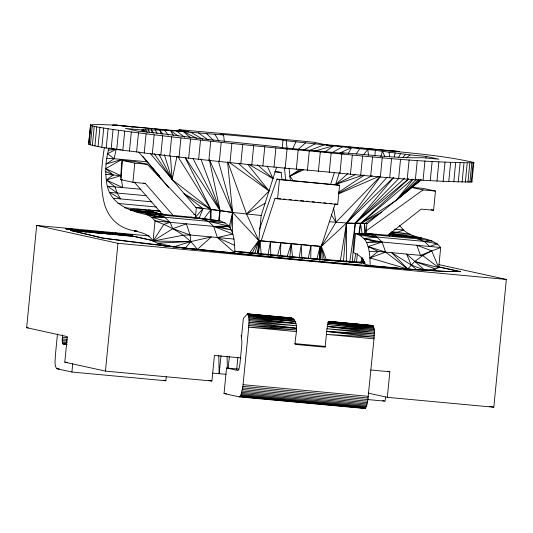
<?xml version="1.0" encoding="UTF-8"?>
<svg xmlns="http://www.w3.org/2000/svg" width="533" height="533" viewBox="0 0 533 533"><rect width="100%" height="100%" fill="white"/><g stroke="black" fill="none" stroke-linecap="round" stroke-linejoin="round"><path stroke-width="0.8" d="M346.363 261.157L346.51 223.047L380.242 176.763M241.469 337.649L243.354 318.421L247.432 313.837L291.738 317.954C300.352 323.264 294.682 336.669 295.129 344.385L325.097 347.17L326.982 328.748L328.421 321.366L372.72 325.483C375.379 329.141 373.993 334.537 374.006 338.821L367.697 401.182L366.737 405.207L365.278 408.265L364.572 408.551L362.167 408.025M232.415 234.074L232.635 212.454L227.571 161.952M66.792 344.804L62.674 343.678L62.194 340.534L62.574 334.904M418.372 269.751L407.758 269.038L391.635 252.675L411.143 264.974L416.613 269.665L443.13 271.37L460.605 271.63L447.893 271.457L418.358 269.878L376.138 266.66L302.797 260.177L213.307 251.25L144.836 243.581L102.769 238.158L70.722 230.429L102.782 238.024L108.452 238.824L185.291 248.158L234.866 252.962C234.46 242.542 234.82 229.237 224.879 222.874L157.082 216.565C135.255 212.98 108.166 206.944 106.36 180.001C104.988 169.234 106.04 158.134 109.112 147.741M310.752 258.632L310.979 245.493L270.458 241.722L268.019 254.661M389.663 236.226L389.71 233.76L397.212 232.295L403.561 229.996C413.934 240.063 431.617 236.072 440.684 247.492L438.712 267.619L432.163 270.664L424.761 270.204L411.143 264.974L406.652 254.068L424.761 270.204L435.514 268.918L414.701 261.496L407.758 269.038L370.168 265.547L365.052 264.421C363.599 258.805 359.069 254.488 353.606 252.735L355.491 233.487L370.475 233.721L421.75 238.231L417.412 238.824L362.48 233.721M238.917 369.149L226.552 367.997L224.047 393.554L239.29 396.905L239.99 396.612L241.096 394.6L242.901 386.345L248.724 327.175C248.704 322.885 250.09 317.488 247.432 313.837M219.536 220.962L219.909 210.515L232.635 212.454L261.19 215.485L276.68 166.996M280.385 255.867L280.871 242.735L277.64 255.6M121.211 178.062L120.851 175.69L121.837 159.434L106.094 164.077L114.169 158.721L147.321 161.805M319.247 259.358L320.213 246.279L310.979 245.493L308.234 258.418M352.273 262.336L355.218 223.094L367.397 223.474L421.383 179.794M343.452 261.796L346.51 223.047L387.118 177.169M363.466 262.802L363.593 261.177M319.507 259.378L320.599 246.313M374.859 156.089L375.345 150.353L286.268 140.752L282.996 140.032L220.356 134.209L223.627 134.929L224.286 141.385M210.022 220.116L210.995 209.456L195.851 207.524L150.319 153.471M257.546 253.608L261.19 215.485M319.68 260.217L320.986 246.346M240.909 357.916L214.439 355.451L211.927 381.015L105.441 371.108L64.793 362.18L67.298 336.623L26.65 327.695L36.677 225.459L149.293 235.932M115.208 233.108L132.49 235.346L87.665 231.495L65.579 228.69L72.841 229.257M66.265 228.897L65.592 228.557M65.812 228.65L66.472 228.55M66.965 229.037L66.279 228.77M66.458 228.677L67.205 228.597M57.471 333.998L55.379 355.358C55.392 359.642 54.006 365.038 56.665 368.689L71.908 372.041L165.87 380.775L166.276 376.658M67.191 228.724L67.764 228.637M67.884 229.197L66.978 228.904M67.751 228.764L68.244 228.677M68.231 228.804L68.77 228.724M70.223 228.87L69.576 228.804M70.236 229.543L67.898 229.063M70.782 228.93L72.828 229.383M99.071 232.075L83.761 230.956L71.515 229.317M72.595 229.696L71.822 229.437M73.581 229.97L99.025 231.895M77.818 230.463L70.249 229.41M471.971 181.653L471.932 181.92C409.591 181.713 347.329 173.158 285.175 168.195C238.144 163.578 191.127 158.701 144.216 152.984C125.715 150.126 106.607 149.293 88.565 144.283L90.59 124.842L98.205 124.456L116.634 125.208L152.191 128.706M88.864 142.411L90.59 124.842M89.124 144.63L91.003 125.455L90.443 125.115M90.39 145.036L92.269 125.868L91.003 125.455M82.575 230.976L77.831 230.329M92.356 145.516L94.234 126.341L92.269 125.868M71.908 372.041L72.715 363.792M94.894 146.029L96.773 126.861L94.234 126.341M87.665 231.495L82.588 230.849M98.052 146.602L99.931 127.434L96.773 126.861M92.795 231.982L132.504 235.213M101.83 147.235L103.708 128.06L99.931 127.434M106.214 147.914L108.092 128.746L103.708 128.06M125.615 234.6L98.492 231.768M101.77 232.295L100.237 231.928M111.184 148.647L113.063 129.479L108.092 128.746M103.942 232.581L101.783 232.161M106.687 232.981L103.955 232.455M116.727 149.427L118.606 130.259L113.063 129.479M109.178 233.201L106.613 232.781M111.857 233.481L109.192 233.074M114.548 233.754L125.262 234.487M122.817 150.259L124.702 131.085L118.606 130.259M173.438 215.772L145.336 183.452L132.91 182.293L120.711 179.614L122.59 160.446L135.016 161.606L147.215 164.284L195.884 215.805M115.195 233.234L115.628 233.108M105.441 371.108L117.966 243.315L36.677 225.459M129.446 151.125L131.331 131.957L124.702 131.085M125.388 234.287L122.25 233.807M125.368 234.493L124.635 234.234M126.188 234.247L132.49 235.346M132.91 182.293L134.789 163.125L122.59 160.446M136.588 152.038L138.467 132.87L131.331 131.957M152.405 240.563L133.363 236.252L70.722 230.429M144.216 152.984L146.095 133.816L138.467 132.87M152.298 153.97L154.177 134.802L146.095 133.816M160.819 154.983L162.698 135.808L154.177 134.802M221.062 227.071L228.777 226.019L208.323 221.328L220.189 220.902L201.467 218.743L208.323 221.328L213.646 226.378L231.349 229.983L221.062 227.071L155.036 220.929C171.106 226.778 187.243 235.126 197.277 249.471L211.374 236.958L190.807 241.589L173.725 246.866L162.632 245.6L153.064 241.063L155.036 220.929L151.792 217.291L146.342 214.359L150.226 213.98L208.883 219.436L220.189 220.902L224.879 222.874M169.741 156.022L171.619 136.848L162.698 135.808M178.802 131.318L178.955 129.719L232.601 134.389L314.263 142.298L324.424 144.53L399.597 151.525M179.041 157.082L180.92 137.914L171.619 136.848M188.675 158.168L190.561 139L180.92 137.914M182.026 247.858L302.811 260.051L410.83 269.345M198.629 159.267L200.508 140.099L190.561 139M196.137 217.471L194.692 217.337L195.398 217.437L196.364 207.57L195.851 207.524M208.856 160.38L210.735 141.205L200.508 140.099M219.323 161.499L221.202 142.331L210.735 141.205M229.996 162.625L231.875 143.457L221.202 142.331M240.843 163.751L242.722 144.583L231.875 143.457M243.188 252.422L234.946 251.423L242.362 252.336M251.816 164.877L253.695 145.709L242.722 144.583M236.679 369.482L237.885 357.197M251.616 253.162L268.712 255.007L243.201 252.289M262.889 165.996L264.774 146.822L253.695 145.709M274.022 167.102L275.901 147.934L264.774 146.822M282.217 148.021L282.996 140.032M276.927 179.115L339.581 185.257L337.702 204.425L277.566 198.836L279.445 179.668L276.927 179.115L259.364 229.65M285.175 168.195L287.06 149.027C349.208 153.99 411.469 162.545 473.81 162.752L473.85 162.478C442.51 155.29 409.984 153.118 378.037 149.613M275.754 255.693L364.978 263.129M285.901 256.54L281.211 256.22M296.315 169.274L298.194 150.099M289.825 257.579L291.185 243.708L287.021 257.019M286.661 256.739L294.389 257.339M307.401 170.327L309.28 151.159M302.751 258.105L298.18 257.819M318.388 171.359L320.273 152.185M310.939 258.845L320.433 259.804M321.532 244.76L319.927 260.237M329.254 172.359L331.133 153.191M321.972 259.937L326.609 260.204M339.947 173.332L341.826 154.157M341.047 261.39L346.95 261.976M350.447 174.264L352.326 155.096M360.701 175.164L362.58 155.996M353.932 262.369L348.469 262.096M355.571 262.616L359.702 262.782M370.688 176.017L372.567 156.849M366.111 233.274L366.884 223.427M380.369 176.829L382.248 157.661M389.71 177.596L391.588 158.428M398.677 178.308L400.556 159.14M393.194 236.372L393.347 234.767L389.71 233.76L389.33 236.132M385.526 397.045L385.119 401.162L242.675 387.971M407.245 178.975L409.131 159.807M438.879 264.608L506.35 279.432L493.818 407.225L387.331 397.325L389.836 371.761L387.444 371.241M415.387 179.581L417.266 160.413M423.069 180.134L424.954 160.966M425.994 158.001L426.153 156.402L410.017 154.903L375.345 150.353M430.271 180.634L432.15 161.466M387.284 235.659L421.163 209.103L433.589 210.255L435.468 191.087L423.275 188.409L411.676 187.33M436.967 181.067L438.846 161.899M443.13 181.44L445.008 162.272M448.739 181.753L450.618 162.585M453.776 182.006L455.662 162.832M458.233 182.186L460.112 163.018M462.084 182.306L463.963 163.138M465.322 182.359L467.201 163.191M467.934 182.346L469.813 163.178M469.913 182.273L471.792 163.105M471.245 182.126L473.124 162.958M471.932 181.92L473.85 162.478M228.117 368.696L229.37 356.41M364.006 262.696L364.172 261.057M257.839 253.641L259.178 240.596M356.477 262.669L357.396 253.661M359.395 234L360.481 223.354L355.165 223.587L329.501 221.761M363.16 262.842L363.493 259.584M221.028 355.664L219.143 373.673L212.614 373.1M258.139 253.668L259.631 240.643M230.476 229.696L232.635 212.454L218.41 160.906M258.432 253.701L260.077 240.689L269.665 241.642M218.517 220.842L220.056 210.548L209.369 159.92M349.728 262.196L355.358 223.127L393.607 177.629M362.6 262.862L363.06 259.591M299.22 257.612L301.258 244.634L301.825 257.845M354.418 261.75L355.711 253.581M358.802 233.974L360.481 223.354L362.267 234.56M340.214 261.57L346.51 223.047L393.481 177.522M104.368 147.514C101.696 164.844 99.858 182.799 103.562 200.122C105.754 212.201 113.342 223.34 124.949 228.051C134.289 232.295 147.408 231.042 153.064 241.063L190.807 241.589L190.101 234.98L186.37 223.847L172.779 228.65L153.064 241.063L163.864 224.366L170.074 222.328L172.779 228.65L190.101 234.98L233.94 239.057M361.787 262.849L362.773 257.952M176.989 156.182L172.152 179.654L210.875 209.456L220.056 210.548L200.848 158.914M393.008 236.392L393.347 234.767L421.75 238.231M106.767 158.241L114.169 158.721L116.174 149.3L121.131 149.76M394.24 156.795L395.126 152.824M229.023 227.664L232.635 212.454L209.536 159.88M316.842 259.151L320.213 246.279L321.372 246.373L346.51 223.047L367.397 223.474M360.821 262.529L362.147 257.745M380.829 156.682L382.434 151.212L384.799 156.349M254.927 253.068L258.732 240.55L246.532 213.96L228.051 162.678M339.328 172.819L335.643 184.445L363.466 175.017M330.653 184.305L334.331 172.779M258.672 240.376L261.117 240.916L275.048 198.283L280.818 198.822M261.117 240.916L321.252 246.506L335.184 203.873L337.702 204.425M199.062 218.45L203.106 208.47L196.364 207.57M292.57 149.02L296.022 141.725M251.823 253.775L258.732 240.55L260.077 240.689L261.15 253.701M348.382 153.444L351.52 147.594L339.501 153.171M398.311 157.748L400.669 153.564M356.137 154.057L359.848 148.54M249.324 253.188L258.732 240.55L232.635 212.454L210.995 209.456L204.059 218.623M413.042 179.368L396.079 200.475L360.808 223.4L408.724 178.968M363.633 154.623L367.803 149.46L368.53 155.21M185.291 248.158L190.807 241.589L157.861 243.101L173.725 246.866M195.398 217.437L203.106 208.47M402.868 157.342L405.646 154.257M416.273 179.308L396.079 200.475L420.79 180.021M380.076 176.61L335.977 222.274L321.372 246.373L322.298 259.604M398.824 178.528L355.218 223.094M418.858 179.248L396.079 200.475L420.184 179.654M404.647 178.155L355.358 223.127L408.644 178.868M298.413 149.247L305.709 142.704M348.042 173.378L335.643 184.445L355.238 174.644M412.689 179.075L360.808 223.4L381.768 212.021L364.845 223.514M406.259 157.981L410.017 154.903M370.168 265.547L369.929 257.912L378.217 251.429L422.722 255.567L438.712 267.619L431.697 250.836L416.879 245.28L420.437 255.354L440.684 247.492L374.666 241.356L364.086 238.597L360.188 235.453L355.491 233.487L369.895 234.407L376.751 236.992L382.074 242.042L385.625 252.116L407.758 269.038L369.929 257.912C369.349 251.19 368.463 244.041 364.086 238.597L376.751 236.992L355.491 233.487M121.451 179.641L122.643 187.543L106.36 180.001L120.851 175.69L113.183 174.977L106.36 180.001L114.975 186.83L117.147 192.986L120.531 198.922L109.825 192.413L146.082 195.678M365.905 231.069L423.042 189.928L435.468 191.087M300.066 169.134L289.912 176.176L290.338 180.154M324.424 152.238L333.905 145.662L314.15 151.199M338.528 192.293L364.419 175.137M265.134 203.28L246.532 213.96L269.072 190.981L247.852 164.464M105.82 174.404L113.183 174.977L105.774 168.615L121.837 159.434M302.244 169.301L289.912 176.176L293.257 180.914M331.979 152.704L342.859 146.635M303.83 149.933L315.283 143.69M431.697 250.836L422.722 255.567L414.701 261.496L438.712 267.619M339.088 192.959L372.261 175.63M112.25 148.434L116.174 149.3L107.519 153.744L114.169 158.721M303.437 169.9L289.912 176.176L289.079 168.148M338.568 193.845L378.936 176.41M309.113 150.566L324.697 144.683M369.929 257.912L385.625 252.116L368.15 246.572L382.074 242.042L364.086 238.597M426.153 156.402L438.852 159.194L422.722 157.695C395.379 158.368 367.99 154.463 340.7 152.711L343.972 153.424L281.331 147.601L278.053 146.881L204.472 139.1L154.31 132.73L138.174 131.231L125.468 128.446L141.605 129.945C168.941 129.266 196.337 133.177 223.627 134.929M115.068 125.581L116.634 125.208L124.016 126.088M153.064 241.063L183.292 235.206L190.101 234.98M374.666 241.356L366.657 242.568L382.074 242.042M151.792 217.291L164.75 217.277L146.342 214.359L157.895 214.692L164.75 217.277L170.074 222.328L151.792 217.291L157.082 216.565M108.319 150.253L116.174 149.3M157.895 214.692L165.83 214.686L159.98 213.706L136.102 211.668L150.226 213.98L142.318 212.067L130.245 210.022C139.926 207.97 149.593 210.675 158.781 213.593C175.404 216.125 192.266 216.724 208.883 219.436M390.689 232.714L397.212 232.295L410.104 234.28L389.71 233.76L407.832 236.465L415.893 236.585L389.71 233.76M424.268 241.416L431.99 240.923L417.412 238.824L424.268 241.416L437.44 243.847L429.598 246.459L424.268 241.416L360.188 235.453M234.866 252.962L217.377 237.518L213.646 226.378L228.777 226.019M369.249 251.643L378.217 251.429L368.15 246.572M199.056 218.15L195.458 218.19L190.834 217.011M116.634 125.208L112.576 125.215L113.949 124.962L189.122 131.951L178.955 129.719M159.98 213.706L155.869 212.794L149.986 212.78L130.245 210.022L153.291 211.754L153.244 210.695L148.287 209.935L153.291 211.754M364.918 262.403L314.437 258.851L234.886 251.13M407.832 236.465L395.479 236.046L395.12 235.28L393.347 234.767L395.593 235.633L407.832 236.465L394.8 235.253M137.008 231.275L134.563 231.036L137.041 231.149M167.589 245.853L162.632 245.6L165.117 245.826M374.006 338.821L326.349 334.391L374.146 337.149L326.662 331.446L374.293 333.891L326.982 328.748L374.293 332.359L327.295 326.469L374.146 329.627L327.608 324.497L374.006 328.468L327.895 322.965L373.593 326.676L328.141 321.945L373.333 326.069L328.295 321.526L373.04 325.67L328.421 321.366L328.594 322.805M291.738 317.954L247.758 314.017L293.083 318.514L248.311 315.023L294.243 319.693L248.538 315.829L295.149 321.312L248.864 317.974L295.855 323.378L249.011 320.706L296.308 325.75L249.011 322.238L296.501 328.261L248.864 325.503L296.488 329.967L248.724 327.175L296.381 331.606M359.688 262.909L361.954 263.055M363.459 263.155L364.965 263.255M383.673 150.359L386.985 150.592M389.463 150.759L396.912 151.272M334.771 261.01L340.254 261.456M134.563 231.036L137.048 231.235M326.596 260.331L333.172 260.884M326.662 331.446L374.246 335.497M193.932 214.513L195.551 214.659M248.958 319.28L295.855 323.378M326.336 145.076L327.975 145.223M332.079 145.582L334.537 145.795M337.822 146.089L340.287 146.302M343.565 146.588L346.03 146.808M348.489 147.021L352.593 147.381M355.058 147.601L358.336 147.888M360.801 148.101L364.905 148.46M366.544 148.607L376.391 149.473M304.376 258.385L308.467 258.752M226.012 374.293L219.143 373.673L218.783 355.464M294.376 257.466L296.654 257.679M248.052 314.417L293.083 318.514M275.321 171.559L281.131 172.419L282.07 179.794M274.542 171.806L281.131 172.419M134.789 163.125L147.215 164.284M279.445 179.668L339.581 185.257M120.711 179.614L122.37 179.774M283.289 199.049L285.755 199.275M289.053 199.582L291.524 199.815M294.822 200.122L297.287 200.348M300.585 200.655L303.883 200.961M306.355 201.194L308.827 201.421M312.118 201.727L314.59 201.96M317.888 202.267L320.36 202.493M323.651 202.8L326.123 203.033M329.421 203.339L331.892 203.566M140.732 189.228L107.639 186.264L117.147 192.986M113.163 198.236L151.925 201.84M117.913 203.433L156.549 207.024M394.487 229.15L403.561 229.996L399.337 225.372M391.602 231.775L397.212 232.295M124.456 207.717L159.614 210.988M153.244 210.695L160.626 211.381M194.012 214.486L195.618 214.639M98.478 231.895L100.224 232.055M70.709 230.556L81.422 231.549M83.075 231.702L87.192 232.088M88.844 232.241L92.962 232.621M94.614 232.774L104.501 233.694M106.154 233.847L110.271 234.234M111.923 234.387L116.041 234.773M117.693 234.926L133.35 236.379M166.776 245.986L170.087 246.293M172.572 246.526L175.057 246.752M178.375 247.059L180.034 247.219M424.701 269.971L428.019 270.278M430.504 270.504L432.163 270.664L429.698 270.331M117.966 243.315L506.35 279.432M248.958 323.844L296.501 328.261M294.716 343.605L325.33 346.45M26.65 327.695L28.309 327.848M62.341 337.302L67.285 337.762M62.221 338.961L67.165 339.428M62.194 340.534L67.138 340.993M370.808 369.995L389.836 371.761M62.268 341.9L67.211 342.359M62.434 342.972L66.552 343.359M62.674 343.678L66.798 344.065M62.981 343.972L67.105 344.351M64.793 362.18L67.258 362.413M243.081 384.679L368.37 396.332M56.345 368.51L58.817 368.743M56.665 368.689L59.136 368.923M242.901 386.345L368.183 397.998M242.408 389.53L367.697 401.182M242.115 390.995L367.404 402.648M241.795 392.348L367.077 403.994M241.456 393.554L366.737 405.207M241.096 394.6L366.378 406.253M224.047 393.554L226.518 393.787M240.729 395.473L366.011 407.119M240.356 396.146L365.645 407.792M239.99 396.612L365.278 408.265M239.29 396.905L364.918 408.518M87.678 231.362L92.802 231.855M277.313 255.847L279.652 256.073M327.295 326.469L374.246 330.926M68.757 228.85L69.563 228.93M248.724 316.815L295.149 321.312M154.67 128.953L157.981 129.279M159.633 129.439L162.938 129.766M165.417 130.012L168.728 130.338M171.206 130.578L173.685 130.825M176.996 131.151L179.474 131.391M182.786 131.718L184.438 131.884M275.901 147.934L287.06 149.027M268.725 254.881L277.327 255.72M270.278 255.16L274.189 255.54M327.895 322.965L373.82 327.475M111.87 233.354L114.562 233.627M243.954 252.495L251.603 253.288M115.614 233.234L122.237 233.934M130.245 210.022L155.869 212.794M125.655 126.288L128.113 126.581M131.391 126.967L133.03 127.16M367.49 233.814L375.898 234.966L370.475 233.721M72.608 229.57L73.647 229.716M411.663 187.429L423.042 189.928M431.15 209.722L433.589 210.255M275.048 198.283L277.566 198.836M143.71 183.092L145.336 183.452M438.266 266.727L460.605 271.63M438.259 266.853L460.592 271.757M320.213 246.279L321.252 246.506M133.363 236.252L154.004 240.783M489.754 406.333L493.818 407.225M368.216 393.127L387.331 397.325M382.714 400.636L384.32 400.989M226.552 367.997L237.984 370.508L238.704 369.789L239.883 364.399L241.762 345.224L241.889 341.5L241.176 335.304M208.743 380.315L211.927 381.015M163.464 380.249L165.87 380.775M213.646 226.378L232.841 233.994L217.377 237.518L234.62 245.333M105.727 171.679L113.183 174.977M105.774 168.615L120.851 175.69M196.797 138.314L183.579 131.684L190.348 137.674M185.231 157.741L210.875 209.456L183.958 193.626L202.76 208.443M248.944 164.424L273.003 178.622L267.153 165.956M190.781 132.231L202.806 139.326M178.142 136.022L170.633 130.778L173.605 135.748M228.83 162.092L269.072 190.981L238.278 163.258M198.423 132.824L208.31 140.092M176.849 131.198L184.711 137.301M257.359 164.73L273.003 178.622M160.666 177.982L138.68 151.958M206.478 133.477L213.373 140.465M134.223 182.013L162.325 214.339M168.575 187.663L142.837 156.289M141.605 129.945L143.15 131.804M142.231 129.766L143.763 131.704M152.438 167.615L159.454 176.863L158.747 175.377M162.785 134.109L159.84 130.119L161.199 134.049M143.53 129.652L144.983 131.678M154.13 153.557L172.152 179.654L170.44 156.142M156.196 172.119L159.454 176.863L157.768 174.024M164.957 130.418L168.181 135.222M185.411 157.655L220.056 210.548L193.073 158.647M178.035 156.775L210.875 209.456M331.226 214.652L335.977 222.274L333.578 207.95M145.502 129.612L147.215 132.411M214.892 134.183L218.943 141.298M153.451 133.317L151.412 129.732L152.351 132.864M159.067 154.383L172.152 179.654L164.284 154.49M148.134 129.632L149.507 132.544M155.316 129.892L157.048 133.603M326.602 260.417L321.372 246.373L324.497 260.031M365.918 233.294L364.392 223.467L364.465 234.16M389.037 152.038L389.61 156.802M291.185 243.708L292.63 257.546M285.755 180.494L284.449 167.742M286.268 140.752L287.094 148.82M227.058 356.204L227.384 368.629M270.458 241.722L270.771 254.934M210.995 209.456L211.041 220.236"/></g></svg>
